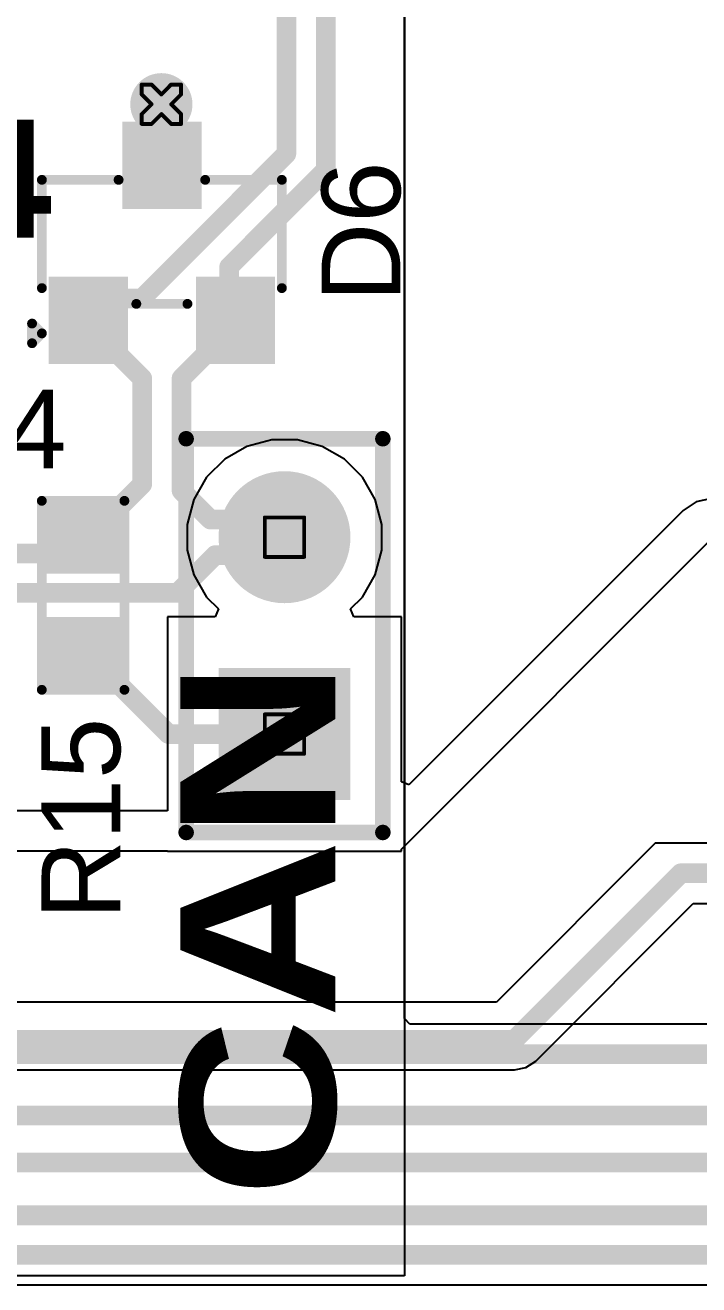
# Model space of a CAD drawing. Header units: inches. Extents: x 0 to 212, y 0 to 208.
# Drawn here: x 2.737 to 3.08, y 2.741 to 3.381 of the extents above; entities that cross this region are included whole.
import ezdxf

# ---------------------------------------------------------------- set-up
doc = ezdxf.new("R2010")
doc.units = ezdxf.units.IN
doc.header["$MEASUREMENT"] = 0
for name, color, linetype in [('Bottom Layer', 5, 'Continuous'), ('Bottom Solder', 6, 'Continuous'), ('Drill Drawing', 1, 'Continuous'), ('Multi-Layer', 9, 'Continuous'), ('Pad Holes', 156, 'Continuous'), ('Top Layer', 1, 'Continuous'), ('Top Overlay', 2, 'Continuous'), ('Top Paste', 8, 'Continuous'), ('Top Solder', 216, 'Continuous'), ('Via Holes', 16, 'Continuous')]:
    doc.layers.add(name, color=color, linetype=linetype)
doc.styles.add('Arial', font='', dxfattribs={"height": 0.2})
doc.styles.add('Arial Black_Bold', font='', dxfattribs={"height": 0.2})
doc.styles.get('Arial').set_extended_font_data('Arial')
doc.styles.get('Arial Black_Bold').set_extended_font_data('Arial Black', bold=True)

# ---------------------------------------------------------------- blocks, each defined once
blk = doc.blocks.new('SOT_23_8')
at = {"layer": 'Top Layer'}
for points in [[(-0.01614, 0.05748), (0.01614, 0.05748), (0.01614, 0.02126), (-0.01614, 0.02126)], [(-0.05354, -0.02126), (-0.02126, -0.02126), (-0.02126, -0.05748), (-0.05354, -0.05748)], [(0.02126, -0.02126), (0.05354, -0.02126), (0.05354, -0.05748), (0.02126, -0.05748)]]:
    blk.add_hatch(color=1, dxfattribs=at).paths.add_polyline_path(points)
at = {"layer": 'Top Paste'}
for points in [[(-0.01614, 0.05748), (0.01614, 0.05748), (0.01614, 0.02126), (-0.01614, 0.02126)], [(-0.05354, -0.02126), (-0.02126, -0.02126), (-0.02126, -0.05748), (-0.05354, -0.05748)], [(0.02126, -0.02126), (0.05354, -0.02126), (0.05354, -0.05748), (0.02126, -0.05748)]]:
    blk.add_hatch(color=8, dxfattribs=at).paths.add_polyline_path(points)
at = {"layer": 'Top Solder'}
for points in [[(-0.02014, 0.06148), (0.02014, 0.06148), (0.02014, 0.01726), (-0.02014, 0.01726)], [(-0.05754, -0.01726), (-0.01726, -0.01726), (-0.01726, -0.06148), (-0.05754, -0.06148)], [(0.01726, -0.01726), (0.05754, -0.01726), (0.05754, -0.06148), (0.01726, -0.06148)]]:
    blk.add_hatch(color=216, dxfattribs=at).paths.add_polyline_path(points)
at = {"layer": 'Top Overlay'}
for points in [[(-0.061, 0.032, 0.005, 0.005, 0), (-0.022, 0.032, 0.005, 0.005, 0)], [(-0.061, -0.023, 0.005, 0.005, 0), (-0.061, 0.032, 0.005, 0.005, 0)], [(0.022, 0.032, 0.005, 0.005, 0), (0.061, 0.032, 0.005, 0.005, 0)], [(0.061, 0.032, 0.005, 0.005, 0), (0.061, -0.023, 0.005, 0.005, 0)], [(-0.013, -0.031, 0.005, 0.005, 0), (0.013, -0.031, 0.005, 0.005, 0)], [(-0.066, -0.051, 0.005, 0.005, 0), (-0.066, -0.041, 0.005, 0.005, 0)], [(-0.066, -0.041, 0.005, 0.005, 0), (-0.061, -0.046, 0.005, 0.005, 0)], [(-0.066, -0.051, 0.005, 0.005, 0), (-0.061, -0.046, 0.005, 0.005, 0)]]:
    blk.add_lwpolyline(points, format="xyseb", dxfattribs=at)
for points in [[(-0.06225, 0.032, 0.0025, 0.0025, 1), (-0.05975, 0.032, 0.0025, 0.0025, 1)], [(-0.06225, 0.032, 0.0025, 0.0025, 1), (-0.05975, 0.032, 0.0025, 0.0025, 1)], [(-0.02325, 0.032, 0.0025, 0.0025, 1), (-0.02075, 0.032, 0.0025, 0.0025, 1)], [(0.02075, 0.032, 0.0025, 0.0025, 1), (0.02325, 0.032, 0.0025, 0.0025, 1)], [(0.05975, 0.032, 0.0025, 0.0025, 1), (0.06225, 0.032, 0.0025, 0.0025, 1)], [(0.05975, 0.032, 0.0025, 0.0025, 1), (0.06225, 0.032, 0.0025, 0.0025, 1)], [(-0.06225, -0.023, 0.0025, 0.0025, 1), (-0.05975, -0.023, 0.0025, 0.0025, 1)], [(0.05975, -0.023, 0.0025, 0.0025, 1), (0.06225, -0.023, 0.0025, 0.0025, 1)], [(-0.01425, -0.031, 0.0025, 0.0025, 1), (-0.01175, -0.031, 0.0025, 0.0025, 1)], [(0.01175, -0.031, 0.0025, 0.0025, 1), (0.01425, -0.031, 0.0025, 0.0025, 1)], [(-0.06725, -0.041, 0.0025, 0.0025, 1), (-0.06475, -0.041, 0.0025, 0.0025, 1)], [(-0.06725, -0.041, 0.0025, 0.0025, 1), (-0.06475, -0.041, 0.0025, 0.0025, 1)], [(-0.06225, -0.046, 0.0025, 0.0025, 1), (-0.05975, -0.046, 0.0025, 0.0025, 1)], [(-0.06225, -0.046, 0.0025, 0.0025, 1), (-0.05975, -0.046, 0.0025, 0.0025, 1)], [(-0.06725, -0.051, 0.0025, 0.0025, 1), (-0.06475, -0.051, 0.0025, 0.0025, 1)], [(-0.06725, -0.051, 0.0025, 0.0025, 1), (-0.06475, -0.051, 0.0025, 0.0025, 1)]]:
    blk.add_lwpolyline(points, format="xyseb", close=True, dxfattribs=at)
blk = doc.blocks.new('R___0603_66')
at = {"layer": 'Top Layer'}
for points in [[(-0.015, 0.0175), (-0.015, -0.0175), (-0.045, -0.0175), (-0.045, 0.0175)], [(0.045, 0.0175), (0.045, -0.0175), (0.015, -0.0175), (0.015, 0.0175)]]:
    blk.add_hatch(color=1, dxfattribs=at).paths.add_polyline_path(points)
at = {"layer": 'Top Paste'}
for points in [[(-0.015, 0.0175), (-0.015, -0.0175), (-0.045, -0.0175), (-0.045, 0.0175)], [(0.045, 0.0175), (0.045, -0.0175), (0.015, -0.0175), (0.015, 0.0175)]]:
    blk.add_hatch(color=8, dxfattribs=at).paths.add_polyline_path(points)
at = {"layer": 'Top Solder'}
for points in [[(-0.011, 0.0215), (-0.011, -0.0215), (-0.049, -0.0215), (-0.049, 0.0215)], [(0.049, 0.0215), (0.049, -0.0215), (0.011, -0.0215), (0.011, 0.0215)]]:
    blk.add_hatch(color=216, dxfattribs=at).paths.add_polyline_path(points)
at = {"layer": 'Top Overlay'}
for points in [[(-0.048, 0.021, 0.005, 0.005, 0), (-0.048, -0.021, 0.005, 0.005, 0)], [(-0.048, 0.021, 0.005, 0.005, 0), (0.048, 0.021, 0.005, 0.005, 0)], [(0.048, 0.021, 0.005, 0.005, 0), (0.048, -0.021, 0.005, 0.005, 0)], [(-0.048, -0.021, 0.005, 0.005, 0), (0.048, -0.021, 0.005, 0.005, 0)]]:
    blk.add_lwpolyline(points, format="xyseb", dxfattribs=at)
for points in [[(-0.04925, 0.021, 0.0025, 0.0025, 1), (-0.04675, 0.021, 0.0025, 0.0025, 1)], [(-0.04925, 0.021, 0.0025, 0.0025, 1), (-0.04675, 0.021, 0.0025, 0.0025, 1)], [(0.04675, 0.021, 0.0025, 0.0025, 1), (0.04925, 0.021, 0.0025, 0.0025, 1)], [(0.04675, 0.021, 0.0025, 0.0025, 1), (0.04925, 0.021, 0.0025, 0.0025, 1)], [(-0.04925, -0.021, 0.0025, 0.0025, 1), (-0.04675, -0.021, 0.0025, 0.0025, 1)], [(-0.04925, -0.021, 0.0025, 0.0025, 1), (-0.04675, -0.021, 0.0025, 0.0025, 1)], [(0.04675, -0.021, 0.0025, 0.0025, 1), (0.04925, -0.021, 0.0025, 0.0025, 1)], [(0.04675, -0.021, 0.0025, 0.0025, 1), (0.04925, -0.021, 0.0025, 0.0025, 1)]]:
    blk.add_lwpolyline(points, format="xyseb", close=True, dxfattribs=at)
blk = doc.blocks.new('HDR1X2__108')
at = {"layer": 'Bottom Layer'}
blk.add_hatch(color=5, dxfattribs=at).paths.add_polyline_path([(-0.02953, 0.02953), (0.02953, 0.02953), (0.02953, -0.02953), (-0.02953, -0.02953)])
h = blk.add_hatch(color=5, dxfattribs=at)
edge = h.paths.add_edge_path()
edge.add_arc((0.1, 0), 0.02953, 0, 360)
at = {"layer": 'Bottom Solder'}
blk.add_hatch(color=6, dxfattribs=at).paths.add_polyline_path([(-0.03353, 0.03353), (0.03353, 0.03353), (0.03353, -0.03353), (-0.03353, -0.03353)])
h = blk.add_hatch(color=6, dxfattribs=at)
edge = h.paths.add_edge_path()
edge.add_arc((0.1, 0), 0.03353, 0, 360)
at = {"layer": 'Multi-Layer'}
blk.add_hatch(color=9, dxfattribs=at).paths.add_polyline_path([(-0.02953, 0.02953), (0.02953, 0.02953), (0.02953, -0.02953), (-0.02953, -0.02953)])
h = blk.add_hatch(color=9, dxfattribs=at)
edge = h.paths.add_edge_path()
edge.add_arc((0.1, 0), 0.02953, 0, 360)
at = {"layer": 'Pad Holes'}
h = blk.add_hatch(color=7, dxfattribs=at)
edge = h.paths.add_edge_path()
edge.add_arc((0, 0), 0.01772, 0, 360)
h = blk.add_hatch(color=7, dxfattribs=at)
edge = h.paths.add_edge_path()
edge.add_arc((0.1, 0), 0.01772, 0, 360)
at = {"layer": 'Top Layer'}
blk.add_hatch(color=1, dxfattribs=at).paths.add_polyline_path([(-0.02953, 0.02953), (0.02953, 0.02953), (0.02953, -0.02953), (-0.02953, -0.02953)])
h = blk.add_hatch(color=1, dxfattribs=at)
edge = h.paths.add_edge_path()
edge.add_arc((0.1, 0), 0.02953, 0, 360)
at = {"layer": 'Top Solder'}
blk.add_hatch(color=216, dxfattribs=at).paths.add_polyline_path([(-0.03353, 0.03353), (0.03353, 0.03353), (0.03353, -0.03353), (-0.03353, -0.03353)])
h = blk.add_hatch(color=216, dxfattribs=at)
edge = h.paths.add_edge_path()
edge.add_arc((0.1, 0), 0.03353, 0, 360)
at = {"layer": 'Top Overlay'}
for points in [[(-0.05, 0.05, 0.00787, 0.00787, 0), (-0.05, -0.05, 0.00787, 0.00787, 0)], [(-0.05, 0.05, 0.00787, 0.00787, 0), (0.15, 0.05, 0.00787, 0.00787, 0)], [(0.15, 0.05, 0.00787, 0.00787, 0), (0.15, -0.05, 0.00787, 0.00787, 0)], [(0.15, -0.05, 0.00787, 0.00787, 0), (-0.05, -0.05, 0.00787, 0.00787, 0)]]:
    blk.add_lwpolyline(points, format="xyseb", dxfattribs=at)
for points in [[(-0.05197, 0.05, 0.00394, 0.00394, 1), (-0.04803, 0.05, 0.00394, 0.00394, 1)], [(-0.05197, 0.05, 0.00394, 0.00394, 1), (-0.04803, 0.05, 0.00394, 0.00394, 1)], [(0.14803, 0.05, 0.00394, 0.00394, 1), (0.15197, 0.05, 0.00394, 0.00394, 1)], [(0.14803, 0.05, 0.00394, 0.00394, 1), (0.15197, 0.05, 0.00394, 0.00394, 1)], [(-0.05197, -0.05, 0.00394, 0.00394, 1), (-0.04803, -0.05, 0.00394, 0.00394, 1)], [(-0.05197, -0.05, 0.00394, 0.00394, 1), (-0.04803, -0.05, 0.00394, 0.00394, 1)], [(0.14803, -0.05, 0.00394, 0.00394, 1), (0.15197, -0.05, 0.00394, 0.00394, 1)], [(0.14803, -0.05, 0.00394, 0.00394, 1), (0.15197, -0.05, 0.00394, 0.00394, 1)]]:
    blk.add_lwpolyline(points, format="xyseb", close=True, dxfattribs=at)

msp = doc.modelspace()

# ---------------------------------------------------------------- hatches: boundary and pattern name
at = {"layer": 'Bottom Layer'}
h = msp.add_hatch(color=5, dxfattribs=at)
edge = h.paths.add_edge_path()
edge.add_arc((2.80646, 3.34073), 0.01181, 0, 360)
at = {"layer": 'Bottom Solder'}
h = msp.add_hatch(color=6, dxfattribs=at)
edge = h.paths.add_edge_path()
edge.add_arc((2.80646, 3.34073), 0.01581, 0, 360)
at = {"layer": 'Top Layer'}
h = msp.add_hatch(color=1, dxfattribs=at)
edge = h.paths.add_edge_path()
edge.add_arc((2.80646, 3.34073), 0.01181, 0, 360)
at = {"layer": 'Top Solder'}
h = msp.add_hatch(color=216, dxfattribs=at)
edge = h.paths.add_edge_path()
edge.add_arc((2.80646, 3.34073), 0.01581, 0, 360)
at = {"layer": 'Via Holes'}
h = msp.add_hatch(color=7, dxfattribs=at)
edge = h.paths.add_edge_path()
edge.add_arc((2.80646, 3.34073), 0.00591, 0, 360)

# ---------------------------------------------------------------- linework, layer by layer
at = {"layer": 'Bottom Layer'}
for p, q in [((2.86253, 3.17034), (2.84994, 3.16696)), ((2.87558, 3.17034), (2.86253, 3.17034)), ((2.88817, 3.16696), (2.87558, 3.17034)), ((2.84994, 3.16696), (2.83864, 3.16044)), ((2.89947, 3.16044), (2.88817, 3.16696)), ((2.83864, 3.16044), (2.82942, 3.15122)), ((2.90869, 3.15122), (2.89947, 3.16044)), ((2.82942, 3.15122), (2.8229, 3.13993)), ((2.91521, 3.13993), (2.90869, 3.15122)), ((2.8229, 3.13993), (2.81953, 3.12733)), ((2.91858, 3.12733), (2.91521, 3.13993)), ((3.07838, 3.13884), (3.07176, 3.13442)), ((3.08618, 3.14039), (3.07838, 3.13884)), ((3.07176, 3.13442), (2.93228, 2.99494)), ((2.81953, 3.12733), (2.81953, 3.11429)), ((2.91858, 3.11429), (2.91858, 3.12733)), ((2.92858, 2.9624), (3.08618, 3.12)), ((2.81953, 3.11429), (2.8229, 3.10169)), ((2.91521, 3.10169), (2.91858, 3.11429)), ((2.8229, 3.10169), (2.82942, 3.0904)), ((2.90869, 3.0904), (2.91521, 3.10169)), ((2.82942, 3.0904), (2.83548, 3.08434)), ((2.83548, 3.08434), (2.83383, 3.08034)), ((2.90262, 3.08434), (2.90869, 3.0904)), ((2.90428, 3.08034), (2.90262, 3.08434)), ((2.83383, 3.08034), (2.80953, 3.08034)), ((2.80953, 3.08034), (2.80953, 2.98183)), ((2.92858, 3.08034), (2.90428, 3.08034)), ((2.92858, 2.99647), (2.92858, 3.08034)), ((2.93228, 2.99494), (2.92858, 2.99647)), ((2.80953, 2.98183), (2.316, 2.98183)), ((3.05754, 2.96539), (2.97675, 2.8846)), ((3.07053, 2.96539), (3.05754, 2.96539)), ((4.44845, 2.9654), (3.07053, 2.9654)), ((3.07053, 2.9654), (3.07053, 2.96539)), ((2.30755, 2.96144), (2.80953, 2.96144)), ((2.80953, 2.96144), (2.80953, 2.96128)), ((2.80953, 2.96128), (2.92858, 2.96128)), ((2.92858, 2.96128), (2.92858, 2.9624)), ((2.99675, 2.8547), (3.07687, 2.93481)), ((3.07687, 2.93481), (3.63625, 2.93481)), ((2.97675, 2.8846), (1.46259, 2.8846)), ((2.99179, 2.85138), (2.99675, 2.8547)), ((1.62807, 2.85022), (2.98594, 2.85022)), ((2.98594, 2.85022), (2.99179, 2.85138))]:
    msp.add_line(p, q, dxfattribs=at)
for points in [[(2.98594, 2.86551, 0.01, 0.01, 0), (3.07053, 2.9501, 0.01, 0.01, 0)], [(3.07053, 2.9501, 0.01, 0.01, 0), (4.45478, 2.9501, 0.01, 0.01, 0)], [(1.62173, 2.86551, 0.01, 0.01, 0), (2.98594, 2.86551, 0.01, 0.01, 0)]]:
    msp.add_lwpolyline(points, format="xyseb", dxfattribs=at)
for points in [[(3.06803, 2.9501, 0.005, 0.005, 1), (3.07303, 2.9501, 0.005, 0.005, 1)], [(3.06803, 2.9501, 0.005, 0.005, 1), (3.07303, 2.9501, 0.005, 0.005, 1)], [(2.98344, 2.86551, 0.005, 0.005, 1), (2.98844, 2.86551, 0.005, 0.005, 1)], [(2.98344, 2.86551, 0.005, 0.005, 1), (2.98844, 2.86551, 0.005, 0.005, 1)]]:
    msp.add_lwpolyline(points, format="xyseb", close=True, dxfattribs=at)
at = {"layer": 'Drill Drawing'}
for points in [[(2.79646, 3.34573, 0.002, 0.002, 0), (2.79646, 3.35073, 0.002, 0.002, 0)], [(2.79646, 3.35073, 0.002, 0.002, 0), (2.80146, 3.35073, 0.002, 0.002, 0)], [(2.79646, 3.34573, 0.002, 0.002, 0), (2.80146, 3.34073, 0.002, 0.002, 0)], [(2.80146, 3.35073, 0.002, 0.002, 0), (2.80646, 3.34573, 0.002, 0.002, 0)], [(2.80646, 3.34573, 0.002, 0.002, 0), (2.81146, 3.35073, 0.002, 0.002, 0)], [(2.81146, 3.35073, 0.002, 0.002, 0), (2.81646, 3.35073, 0.002, 0.002, 0)], [(2.81146, 3.34073, 0.002, 0.002, 0), (2.81646, 3.34573, 0.002, 0.002, 0)], [(2.81646, 3.34573, 0.002, 0.002, 0), (2.81646, 3.35073, 0.002, 0.002, 0)], [(2.79646, 3.33573, 0.002, 0.002, 0), (2.80146, 3.34073, 0.002, 0.002, 0)], [(2.81146, 3.34073, 0.002, 0.002, 0), (2.81646, 3.33573, 0.002, 0.002, 0)], [(2.79646, 3.33073, 0.002, 0.002, 0), (2.79646, 3.33573, 0.002, 0.002, 0)], [(2.80146, 3.33073, 0.002, 0.002, 0), (2.80646, 3.33573, 0.002, 0.002, 0)], [(2.80646, 3.33573, 0.002, 0.002, 0), (2.81146, 3.33073, 0.002, 0.002, 0)], [(2.81646, 3.33073, 0.002, 0.002, 0), (2.81646, 3.33573, 0.002, 0.002, 0)], [(2.79646, 3.33073, 0.002, 0.002, 0), (2.80146, 3.33073, 0.002, 0.002, 0)], [(2.81146, 3.33073, 0.002, 0.002, 0), (2.81646, 3.33073, 0.002, 0.002, 0)], [(2.85905, 3.13081, 0.002, 0.002, 0), (2.87905, 3.13081, 0.002, 0.002, 0)], [(2.85905, 3.11081, 0.002, 0.002, 0), (2.85905, 3.13081, 0.002, 0.002, 0)], [(2.87905, 3.11081, 0.002, 0.002, 0), (2.87905, 3.13081, 0.002, 0.002, 0)], [(2.85905, 3.11081, 0.002, 0.002, 0), (2.87905, 3.11081, 0.002, 0.002, 0)], [(2.85905, 3.03081, 0.002, 0.002, 0), (2.87905, 3.03081, 0.002, 0.002, 0)], [(2.85905, 3.01081, 0.002, 0.002, 0), (2.85905, 3.03081, 0.002, 0.002, 0)], [(2.87905, 3.01081, 0.002, 0.002, 0), (2.87905, 3.03081, 0.002, 0.002, 0)], [(2.85905, 3.01081, 0.002, 0.002, 0), (2.87905, 3.01081, 0.002, 0.002, 0)]]:
    msp.add_lwpolyline(points, format="xyseb", dxfattribs=at)
for points in [[(2.79596, 3.35073, 0.001, 0.001, 1), (2.79696, 3.35073, 0.001, 0.001, 1)], [(2.79596, 3.35073, 0.001, 0.001, 1), (2.79696, 3.35073, 0.001, 0.001, 1)], [(2.79596, 3.34573, 0.001, 0.001, 1), (2.79696, 3.34573, 0.001, 0.001, 1)], [(2.79596, 3.34573, 0.001, 0.001, 1), (2.79696, 3.34573, 0.001, 0.001, 1)], [(2.80096, 3.35073, 0.001, 0.001, 1), (2.80196, 3.35073, 0.001, 0.001, 1)], [(2.80096, 3.35073, 0.001, 0.001, 1), (2.80196, 3.35073, 0.001, 0.001, 1)], [(2.80596, 3.34573, 0.001, 0.001, 1), (2.80696, 3.34573, 0.001, 0.001, 1)], [(2.80596, 3.34573, 0.001, 0.001, 1), (2.80696, 3.34573, 0.001, 0.001, 1)], [(2.81096, 3.35073, 0.001, 0.001, 1), (2.81196, 3.35073, 0.001, 0.001, 1)], [(2.81096, 3.35073, 0.001, 0.001, 1), (2.81196, 3.35073, 0.001, 0.001, 1)], [(2.81596, 3.35073, 0.001, 0.001, 1), (2.81696, 3.35073, 0.001, 0.001, 1)], [(2.81596, 3.35073, 0.001, 0.001, 1), (2.81696, 3.35073, 0.001, 0.001, 1)], [(2.81596, 3.34573, 0.001, 0.001, 1), (2.81696, 3.34573, 0.001, 0.001, 1)], [(2.81596, 3.34573, 0.001, 0.001, 1), (2.81696, 3.34573, 0.001, 0.001, 1)], [(2.80096, 3.34073, 0.001, 0.001, 1), (2.80196, 3.34073, 0.001, 0.001, 1)], [(2.80096, 3.34073, 0.001, 0.001, 1), (2.80196, 3.34073, 0.001, 0.001, 1)], [(2.81096, 3.34073, 0.001, 0.001, 1), (2.81196, 3.34073, 0.001, 0.001, 1)], [(2.81096, 3.34073, 0.001, 0.001, 1), (2.81196, 3.34073, 0.001, 0.001, 1)], [(2.79596, 3.33573, 0.001, 0.001, 1), (2.79696, 3.33573, 0.001, 0.001, 1)], [(2.79596, 3.33573, 0.001, 0.001, 1), (2.79696, 3.33573, 0.001, 0.001, 1)], [(2.80596, 3.33573, 0.001, 0.001, 1), (2.80696, 3.33573, 0.001, 0.001, 1)], [(2.80596, 3.33573, 0.001, 0.001, 1), (2.80696, 3.33573, 0.001, 0.001, 1)], [(2.81596, 3.33573, 0.001, 0.001, 1), (2.81696, 3.33573, 0.001, 0.001, 1)], [(2.81596, 3.33573, 0.001, 0.001, 1), (2.81696, 3.33573, 0.001, 0.001, 1)], [(2.79596, 3.33073, 0.001, 0.001, 1), (2.79696, 3.33073, 0.001, 0.001, 1)], [(2.79596, 3.33073, 0.001, 0.001, 1), (2.79696, 3.33073, 0.001, 0.001, 1)], [(2.80096, 3.33073, 0.001, 0.001, 1), (2.80196, 3.33073, 0.001, 0.001, 1)], [(2.80096, 3.33073, 0.001, 0.001, 1), (2.80196, 3.33073, 0.001, 0.001, 1)], [(2.81096, 3.33073, 0.001, 0.001, 1), (2.81196, 3.33073, 0.001, 0.001, 1)], [(2.81096, 3.33073, 0.001, 0.001, 1), (2.81196, 3.33073, 0.001, 0.001, 1)], [(2.81596, 3.33073, 0.001, 0.001, 1), (2.81696, 3.33073, 0.001, 0.001, 1)], [(2.81596, 3.33073, 0.001, 0.001, 1), (2.81696, 3.33073, 0.001, 0.001, 1)], [(2.85855, 3.13081, 0.001, 0.001, 1), (2.85955, 3.13081, 0.001, 0.001, 1)], [(2.85855, 3.13081, 0.001, 0.001, 1), (2.85955, 3.13081, 0.001, 0.001, 1)], [(2.87855, 3.13081, 0.001, 0.001, 1), (2.87955, 3.13081, 0.001, 0.001, 1)], [(2.87855, 3.13081, 0.001, 0.001, 1), (2.87955, 3.13081, 0.001, 0.001, 1)], [(2.85855, 3.11081, 0.001, 0.001, 1), (2.85955, 3.11081, 0.001, 0.001, 1)], [(2.85855, 3.11081, 0.001, 0.001, 1), (2.85955, 3.11081, 0.001, 0.001, 1)], [(2.87855, 3.11081, 0.001, 0.001, 1), (2.87955, 3.11081, 0.001, 0.001, 1)], [(2.87855, 3.11081, 0.001, 0.001, 1), (2.87955, 3.11081, 0.001, 0.001, 1)], [(2.85855, 3.03081, 0.001, 0.001, 1), (2.85955, 3.03081, 0.001, 0.001, 1)], [(2.85855, 3.03081, 0.001, 0.001, 1), (2.85955, 3.03081, 0.001, 0.001, 1)], [(2.87855, 3.03081, 0.001, 0.001, 1), (2.87955, 3.03081, 0.001, 0.001, 1)], [(2.87855, 3.03081, 0.001, 0.001, 1), (2.87955, 3.03081, 0.001, 0.001, 1)], [(2.85855, 3.01081, 0.001, 0.001, 1), (2.85955, 3.01081, 0.001, 0.001, 1)], [(2.85855, 3.01081, 0.001, 0.001, 1), (2.85955, 3.01081, 0.001, 0.001, 1)], [(2.87855, 3.01081, 0.001, 0.001, 1), (2.87955, 3.01081, 0.001, 0.001, 1)], [(2.87855, 3.01081, 0.001, 0.001, 1), (2.87955, 3.01081, 0.001, 0.001, 1)]]:
    msp.add_lwpolyline(points, format="xyseb", close=True, dxfattribs=at)
at = {"layer": 'Top Layer'}
for p, q in [((2.93, 3.69532), (2.93, 2.74552)), ((2.93, 2.87633), (2.93, 3.69532)), ((2.93283, 2.87351), (2.93, 2.87633)), ((3.99332, 2.87351), (2.93283, 2.87351)), ((2.93, 2.74552), (1.9306, 2.74551)), ((2.42791, 2.74104), (4.03002, 2.74104))]:
    msp.add_line(p, q, dxfattribs=at)
for points in [[(2.89, 3.30725, 0.01, 0.01, 0), (2.89, 3.40369, 0.01, 0.01, 0)], [(2.87, 3.31554, 0.01, 0.01, 0), (2.87, 3.39541, 0.01, 0.01, 0)], [(2.80673, 3.31134, 0.02, 0.02, 0), (2.80673, 3.34046, 0.02, 0.02, 0)], [(2.79657, 3.24211, 0.01, 0.01, 0), (2.87, 3.31554, 0.01, 0.01, 0)], [(2.84096, 3.25822, 0.01, 0.01, 0), (2.89, 3.30725, 0.01, 0.01, 0)], [(2.84096, 3.23413, 0.01, 0.01, 0), (2.84096, 3.25822, 0.01, 0.01, 0)], [(2.76932, 3.23096, 0.01, 0.01, 0), (2.78046, 3.24211, 0.01, 0.01, 0)], [(2.78046, 3.24211, 0.01, 0.01, 0), (2.79657, 3.24211, 0.01, 0.01, 0)], [(2.84096, 3.23413, 0.01, 0.01, 0), (2.84413, 3.23096, 0.01, 0.01, 0)], [(2.76932, 3.23096, 0.01, 0.01, 0), (2.78046, 3.21982, 0.01, 0.01, 0)], [(2.83298, 3.21982, 0.01, 0.01, 0), (2.84413, 3.23096, 0.01, 0.01, 0)], [(2.78046, 3.21777, 0.01, 0.01, 0), (2.78046, 3.21982, 0.01, 0.01, 0)], [(2.78046, 3.21777, 0.01, 0.01, 0), (2.79672, 3.20151, 0.01, 0.01, 0)], [(2.81672, 3.20151, 0.01, 0.01, 0), (2.83298, 3.21777, 0.01, 0.01, 0)], [(2.83298, 3.21777, 0.01, 0.01, 0), (2.83298, 3.21982, 0.01, 0.01, 0)], [(2.79672, 3.14769, 0.01, 0.01, 0), (2.79672, 3.20151, 0.01, 0.01, 0)], [(2.81672, 3.14444, 0.01, 0.01, 0), (2.81672, 3.20151, 0.01, 0.01, 0)], [(2.78032, 3.13128, 0.01, 0.01, 0), (2.79672, 3.14769, 0.01, 0.01, 0)], [(2.81672, 3.14444, 0.01, 0.01, 0), (2.83143, 3.12974, 0.01, 0.01, 0)], [(2.75787, 3.11248, 0.01, 0.01, 0), (2.77668, 3.13128, 0.01, 0.01, 0)], [(2.77668, 3.13128, 0.01, 0.01, 0), (2.78032, 3.13128, 0.01, 0.01, 0)], [(2.83143, 3.12974, 0.01, 0.01, 0), (2.86013, 3.12974, 0.01, 0.01, 0)], [(2.86013, 3.12974, 0.01, 0.01, 0), (2.86905, 3.12081, 0.01, 0.01, 0)], [(2.85993, 3.11169, 0.01, 0.01, 0), (2.86905, 3.12081, 0.01, 0.01, 0)], [(2.72448, 3.11248, 0.01, 0.01, 0), (2.75787, 3.11248, 0.01, 0.01, 0)], [(2.81458, 3.09248, 0.01, 0.01, 0), (2.83379, 3.11169, 0.01, 0.01, 0)], [(2.83379, 3.11169, 0.01, 0.01, 0), (2.85993, 3.11169, 0.01, 0.01, 0)], [(2.7162, 3.09248, 0.01, 0.01, 0), (2.81458, 3.09248, 0.01, 0.01, 0)], [(2.76668, 3.06128, 0.01, 0.01, 0), (2.77818, 3.04978, 0.01, 0.01, 0)], [(2.77818, 3.04978, 0.01, 0.01, 0), (2.78113, 3.04978, 0.01, 0.01, 0)], [(2.78113, 3.04978, 0.01, 0.01, 0), (2.81011, 3.02081, 0.01, 0.01, 0)], [(2.81011, 3.02081, 0.01, 0.01, 0), (2.86905, 3.02081, 0.01, 0.01, 0)], [(2.69479, 2.85821, 0.01, 0.01, 0), (3.99965, 2.85821, 0.01, 0.01, 0)], [(2.66051, 2.827, 0.01, 0.01, 0), (3.7393, 2.827, 0.01, 0.01, 0)], [(2.50842, 2.80319, 0.01, 0.01, 0), (3.71165, 2.80319, 0.01, 0.01, 0)], [(2.45892, 2.77633, 0.01, 0.01, 0), (4.02043, 2.77633, 0.01, 0.01, 0)], [(2.42791, 2.75633, 0.01, 0.01, 0), (4.03002, 2.75633, 0.01, 0.01, 0)]]:
    msp.add_lwpolyline(points, format="xyseb", dxfattribs=at)
for points in [[(2.80173, 3.34046, 0.01, 0.01, 1), (2.81173, 3.34046, 0.01, 0.01, 1)], [(2.80173, 3.31134, 0.01, 0.01, 1), (2.81173, 3.31134, 0.01, 0.01, 1)], [(2.8675, 3.31554, 0.005, 0.005, 1), (2.8725, 3.31554, 0.005, 0.005, 1)], [(2.8675, 3.31554, 0.005, 0.005, 1), (2.8725, 3.31554, 0.005, 0.005, 1)], [(2.8875, 3.30725, 0.005, 0.005, 1), (2.8925, 3.30725, 0.005, 0.005, 1)], [(2.8875, 3.30725, 0.005, 0.005, 1), (2.8925, 3.30725, 0.005, 0.005, 1)], [(2.83846, 3.25822, 0.005, 0.005, 1), (2.84346, 3.25822, 0.005, 0.005, 1)], [(2.83846, 3.25822, 0.005, 0.005, 1), (2.84346, 3.25822, 0.005, 0.005, 1)], [(2.77797, 3.24211, 0.005, 0.005, 1), (2.78296, 3.24211, 0.005, 0.005, 1)], [(2.77797, 3.24211, 0.005, 0.005, 1), (2.78296, 3.24211, 0.005, 0.005, 1)], [(2.79407, 3.24211, 0.005, 0.005, 1), (2.79907, 3.24211, 0.005, 0.005, 1)], [(2.79407, 3.24211, 0.005, 0.005, 1), (2.79907, 3.24211, 0.005, 0.005, 1)], [(2.83846, 3.23413, 0.005, 0.005, 1), (2.84346, 3.23413, 0.005, 0.005, 1)], [(2.83846, 3.23413, 0.005, 0.005, 1), (2.84346, 3.23413, 0.005, 0.005, 1)], [(2.76682, 3.23096, 0.005, 0.005, 1), (2.77182, 3.23096, 0.005, 0.005, 1)], [(2.76682, 3.23096, 0.005, 0.005, 1), (2.77182, 3.23096, 0.005, 0.005, 1)], [(2.84163, 3.23096, 0.005, 0.005, 1), (2.84663, 3.23096, 0.005, 0.005, 1)], [(2.84163, 3.23096, 0.005, 0.005, 1), (2.84663, 3.23096, 0.005, 0.005, 1)], [(2.77797, 3.21982, 0.005, 0.005, 1), (2.78296, 3.21982, 0.005, 0.005, 1)], [(2.77797, 3.21982, 0.005, 0.005, 1), (2.78296, 3.21982, 0.005, 0.005, 1)], [(2.77797, 3.21777, 0.005, 0.005, 1), (2.78296, 3.21777, 0.005, 0.005, 1)], [(2.77797, 3.21777, 0.005, 0.005, 1), (2.78296, 3.21777, 0.005, 0.005, 1)], [(2.83048, 3.21982, 0.005, 0.005, 1), (2.83548, 3.21982, 0.005, 0.005, 1)], [(2.83048, 3.21982, 0.005, 0.005, 1), (2.83548, 3.21982, 0.005, 0.005, 1)], [(2.83048, 3.21777, 0.005, 0.005, 1), (2.83548, 3.21777, 0.005, 0.005, 1)], [(2.83048, 3.21777, 0.005, 0.005, 1), (2.83548, 3.21777, 0.005, 0.005, 1)], [(2.79422, 3.20151, 0.005, 0.005, 1), (2.79922, 3.20151, 0.005, 0.005, 1)], [(2.79422, 3.20151, 0.005, 0.005, 1), (2.79922, 3.20151, 0.005, 0.005, 1)], [(2.81422, 3.20151, 0.005, 0.005, 1), (2.81922, 3.20151, 0.005, 0.005, 1)], [(2.81422, 3.20151, 0.005, 0.005, 1), (2.81922, 3.20151, 0.005, 0.005, 1)], [(2.79422, 3.14769, 0.005, 0.005, 1), (2.79922, 3.14769, 0.005, 0.005, 1)], [(2.79422, 3.14769, 0.005, 0.005, 1), (2.79922, 3.14769, 0.005, 0.005, 1)], [(2.81422, 3.14444, 0.005, 0.005, 1), (2.81922, 3.14444, 0.005, 0.005, 1)], [(2.81422, 3.14444, 0.005, 0.005, 1), (2.81922, 3.14444, 0.005, 0.005, 1)], [(2.77418, 3.13128, 0.005, 0.005, 1), (2.77918, 3.13128, 0.005, 0.005, 1)], [(2.77418, 3.13128, 0.005, 0.005, 1), (2.77918, 3.13128, 0.005, 0.005, 1)], [(2.77782, 3.13128, 0.005, 0.005, 1), (2.78282, 3.13128, 0.005, 0.005, 1)], [(2.77782, 3.13128, 0.005, 0.005, 1), (2.78282, 3.13128, 0.005, 0.005, 1)], [(2.82893, 3.12974, 0.005, 0.005, 1), (2.83393, 3.12974, 0.005, 0.005, 1)], [(2.82893, 3.12974, 0.005, 0.005, 1), (2.83393, 3.12974, 0.005, 0.005, 1)], [(2.85763, 3.12974, 0.005, 0.005, 1), (2.86263, 3.12974, 0.005, 0.005, 1)], [(2.85763, 3.12974, 0.005, 0.005, 1), (2.86263, 3.12974, 0.005, 0.005, 1)], [(2.86655, 3.12081, 0.005, 0.005, 1), (2.87155, 3.12081, 0.005, 0.005, 1)], [(2.86655, 3.12081, 0.005, 0.005, 1), (2.87155, 3.12081, 0.005, 0.005, 1)], [(2.75537, 3.11248, 0.005, 0.005, 1), (2.76037, 3.11248, 0.005, 0.005, 1)], [(2.75537, 3.11248, 0.005, 0.005, 1), (2.76037, 3.11248, 0.005, 0.005, 1)], [(2.83129, 3.11169, 0.005, 0.005, 1), (2.83629, 3.11169, 0.005, 0.005, 1)], [(2.83129, 3.11169, 0.005, 0.005, 1), (2.83629, 3.11169, 0.005, 0.005, 1)], [(2.85743, 3.11169, 0.005, 0.005, 1), (2.86243, 3.11169, 0.005, 0.005, 1)], [(2.85743, 3.11169, 0.005, 0.005, 1), (2.86243, 3.11169, 0.005, 0.005, 1)], [(2.81208, 3.09248, 0.005, 0.005, 1), (2.81708, 3.09248, 0.005, 0.005, 1)], [(2.81208, 3.09248, 0.005, 0.005, 1), (2.81708, 3.09248, 0.005, 0.005, 1)], [(2.76418, 3.06128, 0.005, 0.005, 1), (2.76918, 3.06128, 0.005, 0.005, 1)], [(2.77568, 3.04978, 0.005, 0.005, 1), (2.78068, 3.04978, 0.005, 0.005, 1)], [(2.77568, 3.04978, 0.005, 0.005, 1), (2.78068, 3.04978, 0.005, 0.005, 1)], [(2.77863, 3.04978, 0.005, 0.005, 1), (2.78363, 3.04978, 0.005, 0.005, 1)], [(2.77863, 3.04978, 0.005, 0.005, 1), (2.78363, 3.04978, 0.005, 0.005, 1)], [(2.80761, 3.02081, 0.005, 0.005, 1), (2.81261, 3.02081, 0.005, 0.005, 1)], [(2.80761, 3.02081, 0.005, 0.005, 1), (2.81261, 3.02081, 0.005, 0.005, 1)], [(2.86655, 3.02081, 0.005, 0.005, 1), (2.87155, 3.02081, 0.005, 0.005, 1)]]:
    msp.add_lwpolyline(points, format="xyseb", close=True, dxfattribs=at)

# ---------------------------------------------------------------- block references
msp.add_blockref('SOT_23_8', (2.80672, 3.27033))
at = {"rotation": 90}
for name, p in [('HDR1X2__108', (2.86905, 3.02081)), ('R___0603_66', (2.76668, 3.09128))]:
    msp.add_blockref(name, p, dxfattribs=at)

# ---------------------------------------------------------------- texts
at = {"layer": 'Top Overlay'}
for s, height, rotation, style, p in [('4', 0.06, 360, 'Arial Black_Bold', (2.69751, 3.27293)), ('D6', 0.04, 90, 'Arial', (2.92791, 3.2402)), ('CAN', 0.07874, 90, 'Arial Black_Bold', (2.89486, 2.78544)), ('R15', 0.04, 90, 'Arial', (2.78552, 2.92656))]:
    msp.add_text(s, height=height, rotation=rotation, dxfattribs=dict(at, style=style)).set_placement(p)
at = {"layer": 'Top Overlay', "style": 'Arial'}
msp.add_text('U4', height=0.04, dxfattribs=at).set_placement((2.6869, 3.15571))

doc.saveas('drawing.dxf')
